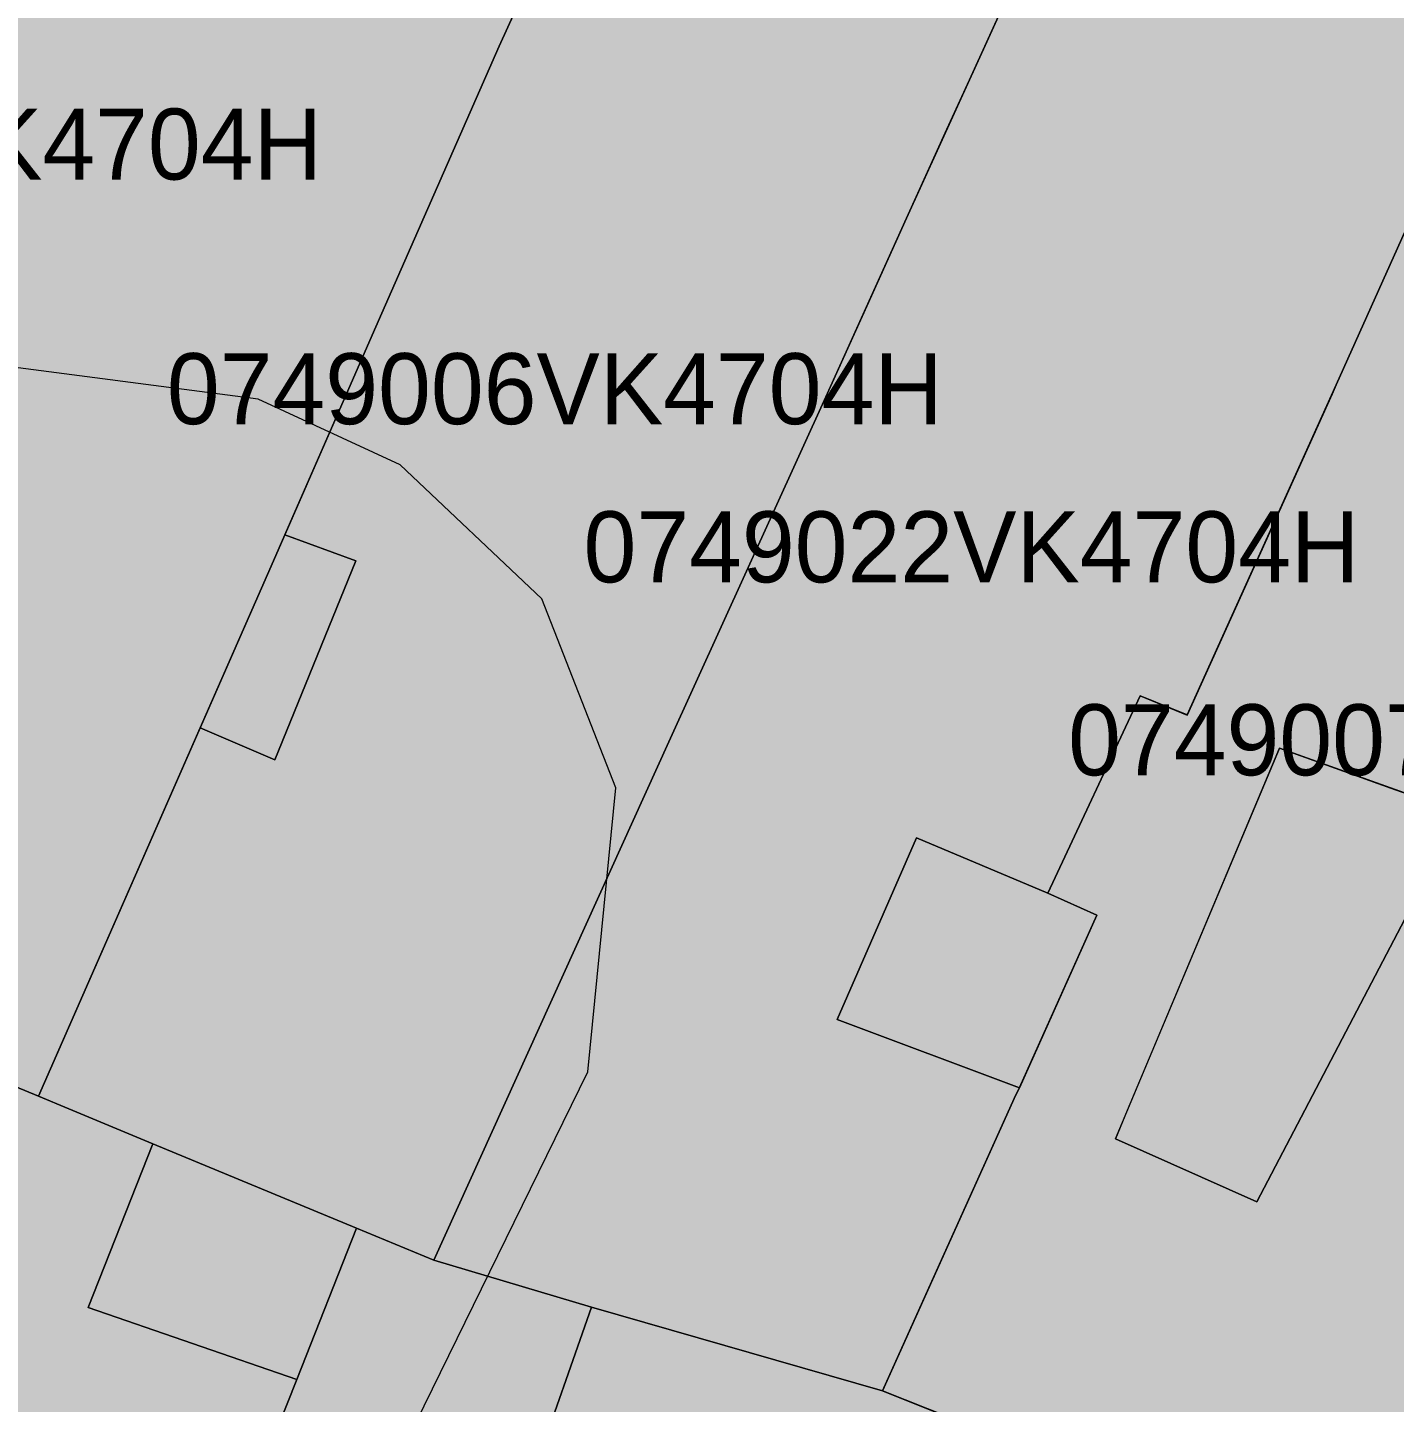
# Model space of a CAD drawing. Header units: metres. Extents: x -6 to 1255, y -2 to 532.
# Drawn here: x 934.92 to 954.17, y 190.21 to 209.58 of the extents above; entities that cross this region are included whole.
import ezdxf

# ---------------------------------------------------------------- set-up
doc = ezdxf.new("R2010")
doc.units = ezdxf.units.M
doc.header["$MEASUREMENT"] = 0
for name, color, linetype, lineweight, true_color in [('TPX_BUILDINGS', 7, 'CONTINUOUS', 0, 0x000000), ('TPX_BUILDINGS_HATCH', 7, 'CONTINUOUS', 0, 0xf0f0f0), ('TPX_BUILDINGS_SHADOWS_HATCH', 7, 'CONTINUOUS', 0, 0x000000), ('TPX_BUILDINGS_SHADOWS_OUTLINES', 7, 'CONTINUOUS', 0, 0x000000), ('TPX_CADASTRES', 7, 'CONTINUOUS', 0, 0x646464), ('TPX_CADASTRES_TEXT', 7, 'CONTINUOUS', 0, 0x000000), ('TPX_RELIEF_CONTOUR_LINES', 7, 'CONTINUOUS', 0, 0x969696)]:
    doc.layers.add(name, color=color, linetype=linetype, lineweight=lineweight, true_color=true_color)

msp = doc.modelspace()

# ---------------------------------------------------------------- hatches: boundary and pattern name
at = {"layer": 'TPX_BUILDINGS_HATCH'}
for points in [[(924.56, 202.053), (923.379, 199.374), (927.889, 197.504), (931.879, 195.844), (935.069, 194.524), (937.347, 199.714), (938.379, 202.064), (938.54, 202.433), (939.769, 205.244), (941.559, 209.314), (942.465, 211.306), (943.019, 212.524), (943.579, 213.764), (944.869, 216.604), (937.969, 219.304), (933.049, 221.234), (931.219, 217.104), (930.939, 216.474), (929.829, 213.954), (924.759, 202.504), (924.56, 202.053)], [(937.347, 199.714), (935.069, 194.524), (935.499, 194.344), (936.679, 193.854), (939.549, 192.664), (940.639, 192.214), (943.949, 199.514), (946.159, 204.374), (946.738, 205.654), (947.299, 206.894), (947.867, 208.144), (948.236, 208.955), (949.359, 211.424), (950.669, 214.334), (946.88, 215.817), (944.869, 216.604), (943.579, 213.764), (943.019, 212.524), (942.465, 211.306), (941.559, 209.314), (939.769, 205.244), (938.54, 202.433), (939.539, 202.064), (938.399, 199.264), (937.347, 199.714)], [(943.949, 199.514), (940.639, 192.214), (942.859, 191.554), (946.958, 190.373), (947.528, 191.636), (948.839, 194.543), (948.889, 194.643), (946.319, 195.603), (947.439, 198.163), (949.289, 197.383), (950.589, 200.163), (951.249, 199.893), (953.291, 204.414), (953.349, 204.543), (955.469, 209.263), (956.699, 211.983), (954.899, 212.683), (950.669, 214.334), (949.359, 211.424), (948.236, 208.955), (947.867, 208.144), (947.299, 206.894), (946.738, 205.654), (946.159, 204.374), (943.949, 199.514)]]:
    msp.add_hatch(color=256, dxfattribs=at).paths.add_polyline_path(points)
h = msp.add_hatch(color=256, dxfattribs=at)
h.paths.add_polyline_path([(947.528, 191.636), (946.958, 190.373), (948.238, 189.863), (951.548, 188.533), (954.938, 187.173), (955.389, 188.355), (955.778, 189.373), (957.068, 192.783), (958.588, 196.283), (958.652, 196.431), (959.259, 197.833), (960.189, 199.983), (960.237, 200.094), (960.671, 201.094), (961.279, 202.493), (961.71, 203.493), (962.889, 206.223), (964.119, 209.083), (960.669, 210.432), (959.33, 210.955), (956.699, 211.983), (955.469, 209.263), (953.349, 204.543), (953.291, 204.414), (951.249, 199.893), (950.589, 200.163), (949.289, 197.383), (949.979, 197.073), (948.889, 194.643), (948.839, 194.543), (947.528, 191.636)])
h.paths.add_polyline_path([(950.24, 193.925), (952.55, 199.425), (954.12, 198.865), (955.1, 198.515), (952.23, 193.035), (950.24, 193.925)], flags=16)
h = msp.add_hatch(color=256, dxfattribs=at)
h.paths.add_polyline_path([(921.469, 181.014), (920.318, 178.364), (923.478, 177.144), (923.13, 176.225), (928.25, 174.235), (928.618, 175.154), (932.068, 173.814), (932.528, 174.984), (933.418, 177.224), (938.709, 190.534), (935.77, 191.545), (936.679, 193.854), (935.499, 194.344), (935.069, 194.524), (931.879, 195.844), (931.13, 193.905), (927.279, 195.414), (923.309, 185.274), (922.629, 183.704), (921.769, 181.714), (921.469, 181.014)])
h.paths.add_polyline_path([(927.74, 183.955), (930.18, 190.045), (933.09, 188.955), (930.67, 182.805), (927.74, 183.955)], flags=16)
h = msp.add_hatch(color=256, dxfattribs=at)
h.paths.add_polyline_path([(932.528, 174.984), (932.068, 173.814), (943.848, 169.313), (945.198, 172.673), (951.548, 188.533), (948.238, 189.863), (947.278, 187.283), (942.048, 189.233), (942.859, 191.554), (940.639, 192.214), (939.549, 192.664), (938.709, 190.534), (933.418, 177.224), (932.528, 174.984)])
h.paths.add_polyline_path([(939.198, 178.763), (941.248, 184.043), (941.958, 185.873), (945.138, 184.753), (942.368, 177.763), (941.688, 178.193), (940.808, 178.573), (940.048, 178.743), (939.198, 178.763)], flags=16)
at = {"layer": 'TPX_BUILDINGS_SHADOWS_HATCH'}
for points in [[(938.54, 202.433), (937.347, 199.714), (938.399, 199.264), (939.539, 202.064), (938.54, 202.433)], [(950.406, 194.321), (950.24, 193.925), (952.23, 193.035), (955.1, 198.515), (952.55, 199.425), (950.406, 194.321)], [(947.439, 198.163), (946.319, 195.603), (948.889, 194.643), (949.979, 197.073), (949.289, 197.383), (947.439, 198.163)], [(936.679, 193.854), (935.77, 191.545), (938.709, 190.534), (939.549, 192.664), (936.679, 193.854)], [(942.859, 191.554), (942.048, 189.233), (947.278, 187.283), (948.238, 189.863), (946.958, 190.373), (942.859, 191.554)]]:
    msp.add_hatch(color=256, dxfattribs=at).paths.add_polyline_path(points)

# ---------------------------------------------------------------- linework, layer by layer
at = {"layer": 'TPX_BUILDINGS', "elevation": 0.042}
for points in [[(924.56, 202.053), (923.379, 199.374), (927.889, 197.504), (931.879, 195.844), (935.069, 194.524), (937.347, 199.714), (938.379, 202.064), (938.54, 202.433), (939.769, 205.244), (941.559, 209.314), (942.465, 211.306), (943.019, 212.524), (943.579, 213.764), (944.869, 216.604), (937.969, 219.304), (933.049, 221.234), (931.219, 217.104), (930.939, 216.474), (929.829, 213.954), (924.759, 202.504)], [(937.347, 199.714), (935.069, 194.524), (935.499, 194.344), (936.679, 193.854), (939.549, 192.664), (940.639, 192.214), (943.949, 199.514), (946.159, 204.374), (946.738, 205.654), (947.299, 206.894), (947.867, 208.144), (948.236, 208.955), (949.359, 211.424), (950.669, 214.334), (946.88, 215.817), (944.869, 216.604), (943.579, 213.764), (943.019, 212.524), (942.465, 211.306), (941.559, 209.314), (939.769, 205.244), (938.54, 202.433), (939.539, 202.064), (938.399, 199.264)], [(943.949, 199.514), (940.639, 192.214), (942.859, 191.554), (946.958, 190.373), (947.528, 191.636), (948.839, 194.543), (948.889, 194.643), (946.319, 195.603), (947.439, 198.163), (949.289, 197.383), (950.589, 200.163), (951.249, 199.893), (953.291, 204.414), (953.349, 204.543), (955.469, 209.263), (956.699, 211.983), (954.899, 212.683), (950.669, 214.334), (949.359, 211.424), (948.236, 208.955), (947.867, 208.144), (947.299, 206.894), (946.738, 205.654), (946.159, 204.374)], [(950.24, 193.925), (952.55, 199.425), (954.12, 198.865), (955.1, 198.515), (952.23, 193.035)], [(921.469, 181.014), (920.318, 178.364), (923.478, 177.144), (923.13, 176.225), (928.25, 174.235), (928.618, 175.154), (932.068, 173.814), (932.528, 174.984), (933.418, 177.224), (938.709, 190.534), (935.77, 191.545), (936.679, 193.854), (935.499, 194.344), (935.069, 194.524), (931.879, 195.844), (931.13, 193.905), (927.279, 195.414), (923.309, 185.274), (922.629, 183.704), (921.769, 181.714)], [(932.528, 174.984), (932.068, 173.814), (943.848, 169.313), (945.198, 172.673), (951.548, 188.533), (948.238, 189.863), (947.278, 187.283), (942.048, 189.233), (942.859, 191.554), (940.639, 192.214), (939.549, 192.664), (938.709, 190.534), (933.418, 177.224)]]:
    msp.add_lwpolyline(points, close=True, dxfattribs=at)
msp.add_lwpolyline([(955.469, 209.263), (953.349, 204.543), (953.291, 204.414), (951.249, 199.893), (950.589, 200.163), (949.289, 197.383), (949.979, 197.073), (948.889, 194.643), (948.839, 194.543), (947.528, 191.636), (946.958, 190.373), (948.238, 189.863), (951.548, 188.533), (954.938, 187.173)], dxfattribs=at)
at = {"layer": 'TPX_BUILDINGS_SHADOWS_OUTLINES', "elevation": 0.039}
for points in [[(938.54, 202.433), (937.347, 199.714), (938.399, 199.264), (939.539, 202.064)], [(950.406, 194.321), (950.24, 193.925), (952.23, 193.035), (955.1, 198.515), (952.55, 199.425)], [(947.439, 198.163), (946.319, 195.603), (948.889, 194.643), (949.979, 197.073), (949.289, 197.383)], [(936.679, 193.854), (935.77, 191.545), (938.709, 190.534), (939.549, 192.664)], [(942.859, 191.554), (942.048, 189.233), (947.278, 187.283), (948.238, 189.863), (946.958, 190.373)]]:
    msp.add_lwpolyline(points, close=True, dxfattribs=at)
at = {"layer": 'TPX_CADASTRES', "elevation": 0.024}
for points in [[(924.759, 202.504), (923.379, 199.374), (927.889, 197.504), (931.879, 195.844), (935.069, 194.524), (938.379, 202.064), (939.769, 205.244), (941.559, 209.314), (943.019, 212.524), (943.579, 213.764), (944.869, 216.604), (937.969, 219.304), (933.049, 221.234), (931.219, 217.104), (930.939, 216.474), (929.829, 213.954)], [(938.379, 202.064), (935.069, 194.524), (935.499, 194.344), (936.679, 193.854), (939.549, 192.664), (940.639, 192.214), (943.949, 199.514), (946.159, 204.374), (947.299, 206.894), (949.359, 211.424), (950.669, 214.334), (944.869, 216.604), (943.579, 213.764), (943.019, 212.524), (941.559, 209.314), (939.769, 205.244)], [(943.949, 199.514), (940.639, 192.214), (942.859, 191.554), (946.958, 190.374), (948.839, 194.544), (948.889, 194.644), (949.979, 197.074), (949.289, 197.384), (950.589, 200.164), (951.249, 199.894), (953.349, 204.544), (955.469, 209.264), (956.699, 211.984), (954.899, 212.684), (950.669, 214.334), (949.359, 211.424), (947.299, 206.894), (946.159, 204.374)], [(948.839, 194.544), (946.958, 190.374), (948.238, 189.864), (951.548, 188.534), (954.938, 187.174), (955.778, 189.374), (957.068, 192.784), (958.588, 196.284), (960.189, 199.984), (961.279, 202.494), (962.889, 206.224), (964.119, 209.084), (956.699, 211.984), (955.469, 209.264), (953.349, 204.544), (951.249, 199.894), (950.589, 200.164), (949.289, 197.384), (949.979, 197.074), (948.889, 194.644)], [(921.469, 181.014), (920.318, 178.364), (923.478, 177.144), (928.618, 175.154), (932.068, 173.814), (932.528, 174.984), (933.418, 177.224), (938.709, 190.534), (939.549, 192.664), (936.679, 193.854), (935.499, 194.344), (935.069, 194.524), (931.879, 195.844), (927.889, 197.504), (927.279, 195.414), (923.309, 185.274), (922.629, 183.704), (921.769, 181.714)], [(932.528, 174.984), (932.068, 173.814), (943.828, 169.264), (943.848, 169.314), (945.198, 172.674), (951.548, 188.534), (948.238, 189.864), (946.958, 190.374), (942.859, 191.554), (940.639, 192.214), (939.549, 192.664), (938.709, 190.534), (933.418, 177.224)]]:
    msp.add_lwpolyline(points, close=True, dxfattribs=at)
at = {"layer": 'TPX_RELIEF_CONTOUR_LINES', "elevation": 0.045}
msp.add_lwpolyline([(930.173, 203.889), (926.176, 201.562), (924.178, 199.102), (922.302, 190.872), (920.146, 186.874), (920.182, 185.875), (920.277, 184.876), (924.178, 183.719), (926.176, 182.585), (928.174, 181.937), (932.171, 181.554), (934.169, 181.842), (936.039, 182.877), (938.892, 186.874), (942.807, 194.869), (943.205, 198.866), (942.162, 201.532), (940.164, 203.419), (938.166, 204.341), (934.169, 204.862), (930.173, 203.889)], dxfattribs=at)

# ---------------------------------------------------------------- texts
at = {"layer": 'TPX_CADASTRES_TEXT'}
for s, p in [('0749005VK4704H', (928.135, 207.436, 0.024)), ('0749006VK4704H', (936.879, 203.99, 0.024)), ('0749022VK4704H', (942.748, 201.762, 0.024)), ('0749007VK4704H', (949.574, 199.044, 0.024))]:
    msp.add_text(s, height=1, dxfattribs=at).set_placement(p)

doc.saveas('drawing.dxf')
